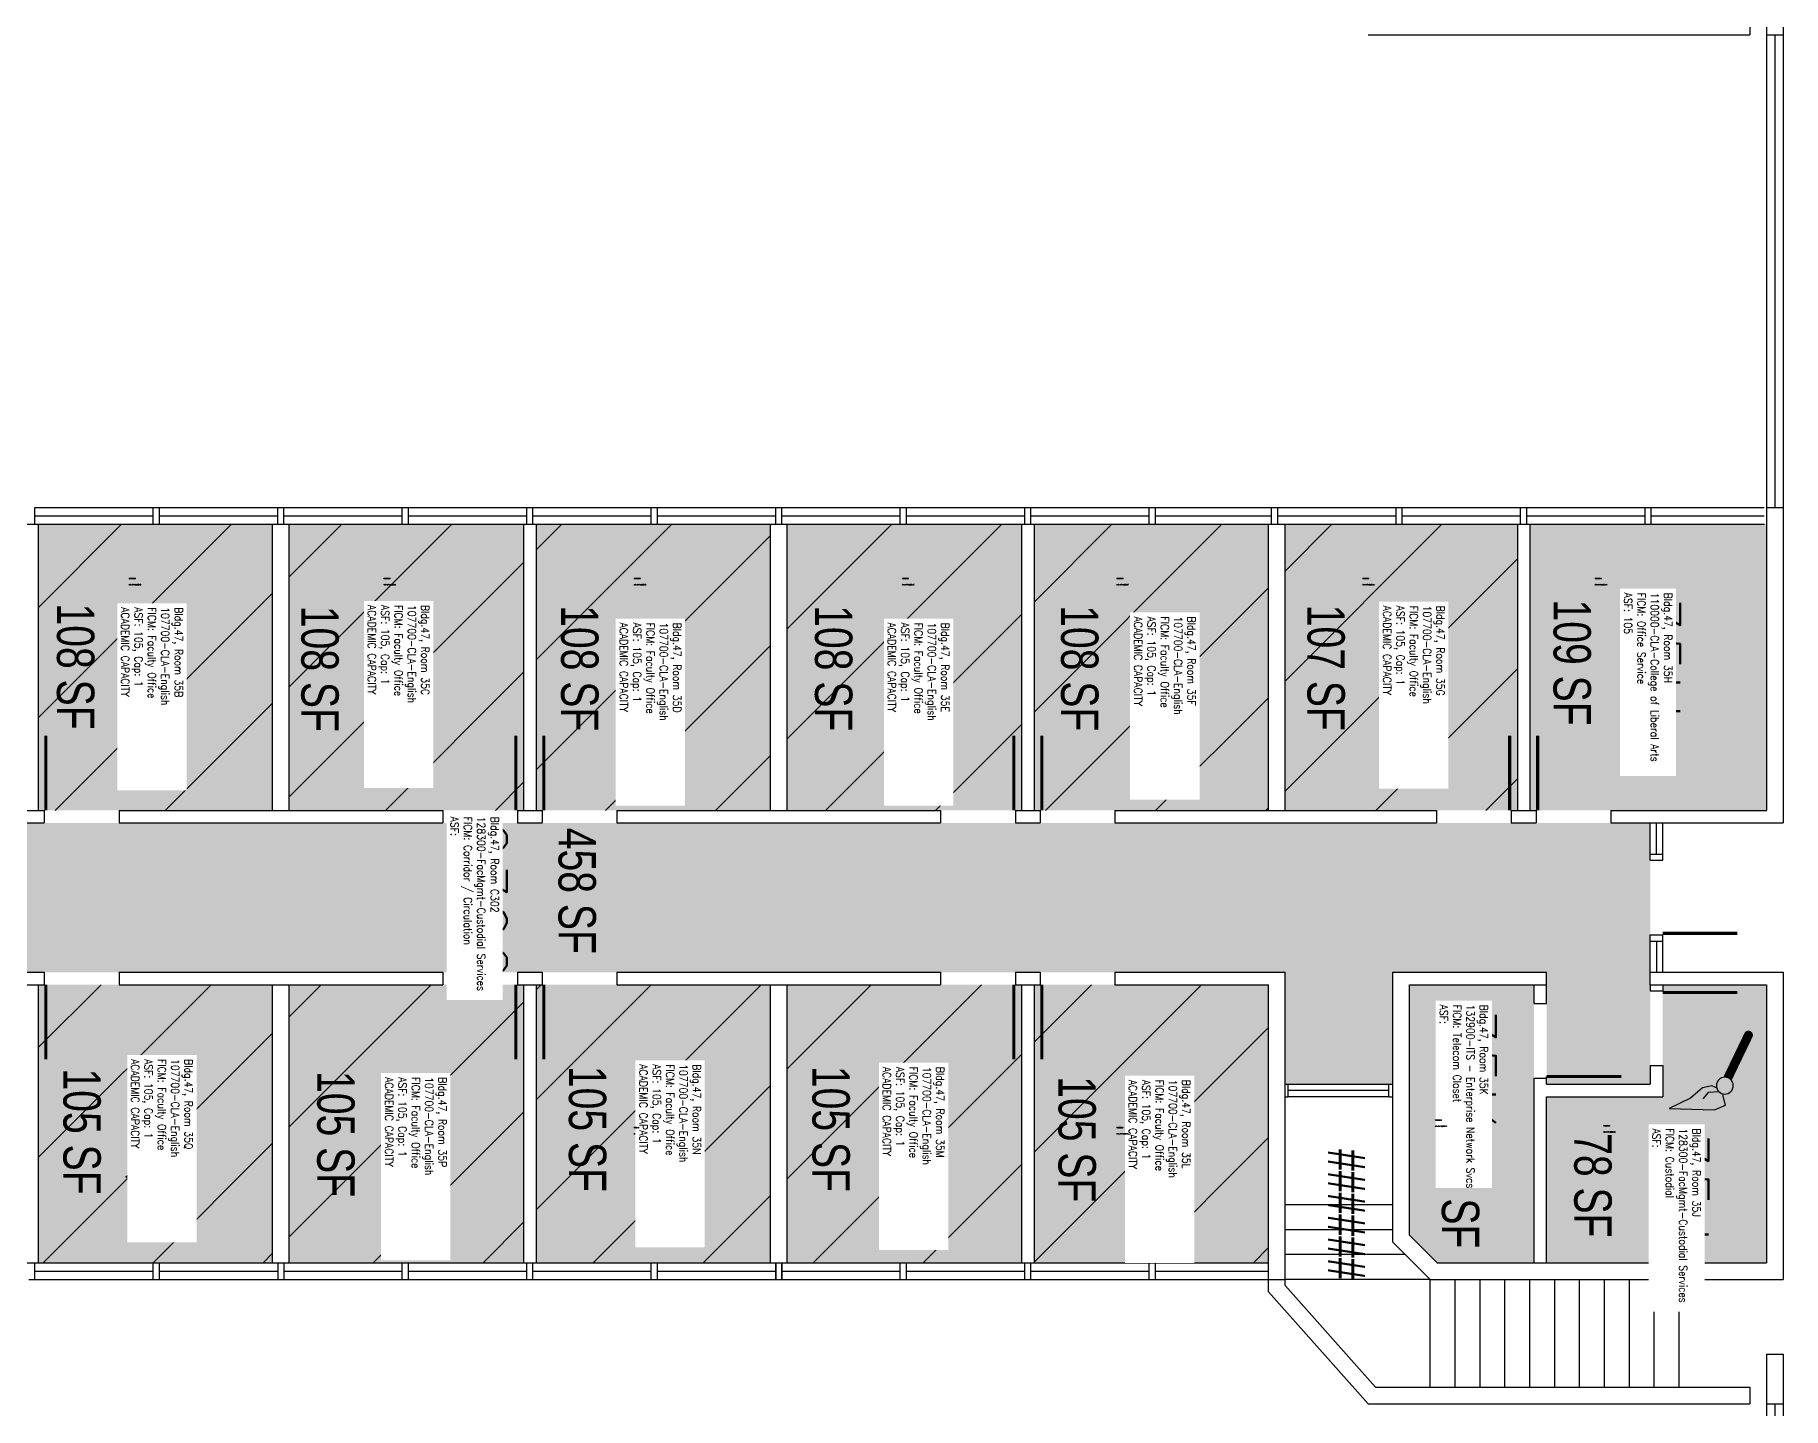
# Model space of a CAD drawing. Header units: inches. Extents: x 0 to 3310, y -908 to 1330.
# Drawn here: x 1801 to 2644, y -68 to 594 of the extents above; entities that cross this region are included whole.
import ezdxf
from ezdxf.enums import TextEntityAlignment as Align

# ---------------------------------------------------------------- set-up
doc = ezdxf.new("R2010")
doc.units = ezdxf.units.IN
doc.header["$LTSCALE"] = 0.25
doc.header["$MEASUREMENT"] = 0
doc.layers.get('0').update_dxf_attribs({"linetype": 'CONTINUOUS'})
for name, color, linetype in [('A-DOOR', 2, 'CONTINUOUS'), ('A-FLOR', 3, 'CONTINUOUS'), ('A-GLAZ', 1, 'CONTINUOUS'), ('A-GLAZ-SILL', 2, 'CONTINUOUS'), ('A-IDEN-CNUM', 7, 'CONTINUOUS'), ('A-IDEN-RNUM', 7, 'CONTINUOUS'), ('A-IDEN-SNUM', 4, 'CONTINUOUS'), ('A-IDEN-VNUM', 4, 'CONTINUOUS'), ('A-WALL', 5, 'CONTINUOUS'), ('AREA-TEXT', 3, 'CONTINUOUS'), ('Rooms-Capacity', 4, 'CONTINUOUS'), ('Rooms-Category-Color', 7, 'CONTINUOUS'), ('Rooms-College-Color', 7, 'CONTINUOUS'), ('Rooms-Department-Color', 7, 'CONTINUOUS'), ('Rooms-Division-Color', 7, 'CONTINUOUS'), ('Rooms-Information', 7, 'CONTINUOUS')]:
    doc.layers.add(name, color=color, linetype=linetype)
doc.styles.add('AREA', font='arial.ttf', dxfattribs={"width": 0.75, "height": 18})
doc.styles.add('ROOMSNUMBER', font='txt.shx', dxfattribs={"height": 0.03})
doc.styles.add('ROOMVNUMBER', font='simplex.shx', dxfattribs={"width": 0.85})

# ---------------------------------------------------------------- blocks, each defined once
blk = doc.blocks.new('Cpcust')
at = {"color": 0, "linetype": 'ByBlock'}
for p, q in [((0.0171, -0.0639), (0.02, -0.0466)), ((0.0262, -0.0408), (0.0446, -0.0406)), ((0.0297, -0.0341), (0.0376, -0.0302)), ((0.0376, -0.0302), (0.0533, -0.0324)), ((0.0446, -0.0406), (0.0543, -0.0505)), ((0.0533, -0.0324), (0.0745, -0.0479)), ((0.0745, -0.0479), (0.1117, -0.0625)), ((0.0358, -0.0705), (0.0171, -0.0639)), ((0.1117, -0.0625), (0.0358, -0.0705))]:
    blk.add_line(p, q, dxfattribs=at)
at = {"color": 0, "linetype": 'ByBlock', "const_width": 0.0075}
blk.add_lwpolyline([(-0.0332, 0.0481, 1), (-0.0268, 0.0519, 1)], format="xyb", close=True, dxfattribs=at)
at = {"color": 0, "linetype": 'ByBlock', "const_width": 0.015}
blk.add_lwpolyline([(-0.03, 0.05), (0.01, -0.0193)], dxfattribs=at)
at = {"color": 0, "linetype": 'ByBlock'}
blk.add_circle((0.0158, -0.0313), 0.0141, dxfattribs=at)

msp = doc.modelspace()

# ---------------------------------------------------------------- hatches: boundary and pattern name
at = {"layer": 'Rooms-Capacity'}
h = msp.add_hatch(dxfattribs=at)
h.set_pattern_fill('ANSI31', color=256, scale=300, style=0)
h.paths.add_polyline_path([(1915.98, 358.28), (1915.98, 358.28), (1861.44, 358.28), (1858.44, 358.28), (1802.94, 358.28), (1802.94, 220.24), (1805.94, 220.24), (1915.98, 220.24)])
h = msp.add_hatch(dxfattribs=at)
h.set_pattern_fill('ANSI31', color=256, scale=300, style=0)
h.paths.add_polyline_path([(2036.94, 358.28), (1981.44, 358.28), (1978.44, 358.28), (1923.9, 358.28), (1923.9, 220.24), (2033.94, 220.24), (2036.94, 220.24)])
h = msp.add_hatch(dxfattribs=at)
h.set_pattern_fill('ANSI31', color=256, scale=300, style=0)
h.paths.add_polyline_path([(2101.44, 358.28), (2098.44, 358.28), (2042.94, 358.28), (2042.94, 220.24), (2045.94, 220.24), (2155.98, 220.24), (2155.98, 358.28)])
h = msp.add_hatch(dxfattribs=at)
h.set_pattern_fill('ANSI31', color=256, scale=300, style=0)
h.paths.add_polyline_path([(2276.94, 358.28), (2221.44, 358.28), (2218.44, 358.28), (2163.9, 358.28), (2163.9, 220.24), (2273.94, 220.24), (2276.94, 220.24)])
h = msp.add_hatch(dxfattribs=at)
h.set_pattern_fill('ANSI31', color=256, scale=300, style=0)
h.paths.add_polyline_path([(2395.95, 358.28), (2341.44, 358.28), (2338.44, 358.28), (2282.94, 358.28), (2282.94, 220.24), (2285.94, 220.24), (2395.95, 220.24)])
h = msp.add_hatch(dxfattribs=at)
h.set_pattern_fill('ANSI31', color=256, scale=300, style=0)
h.paths.add_polyline_path([(2515.95, 358.24), (2460.45, 358.24), (2457.45, 358.24), (2403.94, 358.24), (2403.94, 220.24), (2453.94, 220.24), (2463.98, 220.24), (2515.95, 220.24)])
h = msp.add_hatch(dxfattribs=at)
h.set_pattern_fill('ANSI31', color=256, scale=300, style=0)
h.paths.add_polyline_path([(1915.98, 136.24), (1805.94, 136.24), (1802.94, 136.24), (1802.94, 2.2), (1858.44, 2.2), (1861.44, 2.2), (1915.98, 2.2)])
h = msp.add_hatch(dxfattribs=at)
h.set_pattern_fill('ANSI31', color=256, scale=300, style=0)
h.paths.add_polyline_path([(2036.94, 136.24), (2033.94, 136.24), (1923.9, 136.24), (1923.9, 2.2), (1978.44, 2.2), (1981.44, 2.2), (2036.94, 2.2)])
h = msp.add_hatch(dxfattribs=at)
h.set_pattern_fill('ANSI31', color=256, scale=300, style=0)
h.paths.add_polyline_path([(2155.98, 136.24), (2045.94, 136.24), (2042.94, 136.24), (2042.94, 2.2), (2098.44, 2.2), (2101.44, 2.2), (2155.98, 2.2)])
h = msp.add_hatch(dxfattribs=at)
h.set_pattern_fill('ANSI31', color=256, scale=300, style=0)
h.paths.add_polyline_path([(2276.94, 136.24), (2273.94, 136.24), (2163.9, 136.24), (2163.9, 2.2), (2218.44, 2.2), (2221.44, 2.2), (2276.94, 2.2)])
h = msp.add_hatch(dxfattribs=at)
h.set_pattern_fill('ANSI31', color=256, scale=300, style=0)
h.paths.add_polyline_path([(2395.95, 136.24), (2285.94, 136.24), (2282.94, 136.24), (2282.94, 2.2), (2338.44, 2.2), (2341.44, 2.2), (2395.95, 2.2)])
at = {"layer": 'Rooms-Category-Color', "true_color": 0xfa9ba3}
for points in [[(1915.98, 358.28), (1915.98, 358.28), (1861.44, 358.28), (1858.44, 358.28), (1802.94, 358.28), (1802.94, 220.24), (1805.94, 220.24), (1915.98, 220.24)], [(2036.94, 358.28), (1981.44, 358.28), (1978.44, 358.28), (1923.9, 358.28), (1923.9, 220.24), (2033.94, 220.24), (2036.94, 220.24)], [(2101.44, 358.28), (2098.44, 358.28), (2042.94, 358.28), (2042.94, 220.24), (2045.94, 220.24), (2155.98, 220.24), (2155.98, 358.28)], [(2276.94, 358.28), (2221.44, 358.28), (2218.44, 358.28), (2163.9, 358.28), (2163.9, 220.24), (2273.94, 220.24), (2276.94, 220.24)], [(2395.95, 358.28), (2341.44, 358.28), (2338.44, 358.28), (2282.94, 358.28), (2282.94, 220.24), (2285.94, 220.24), (2395.95, 220.24)], [(2515.95, 358.24), (2460.45, 358.24), (2457.45, 358.24), (2403.94, 358.24), (2403.94, 220.24), (2453.94, 220.24), (2463.98, 220.24), (2515.95, 220.24)], [(2635.9, 358.24), (2580.45, 358.24), (2577.45, 358.24), (2521.95, 358.24), (2521.95, 220.24), (2635.9, 220.24)], [(1915.98, 136.24), (1805.94, 136.24), (1802.94, 136.24), (1802.94, 2.2), (1858.44, 2.2), (1861.44, 2.2), (1915.98, 2.2)], [(2036.94, 136.24), (2033.94, 136.24), (1923.9, 136.24), (1923.9, 2.2), (1978.44, 2.2), (1981.44, 2.2), (2036.94, 2.2)], [(2155.98, 136.24), (2045.94, 136.24), (2042.94, 136.24), (2042.94, 2.2), (2098.44, 2.2), (2101.44, 2.2), (2155.98, 2.2)], [(2276.94, 136.24), (2273.94, 136.24), (2163.9, 136.24), (2163.9, 2.2), (2218.44, 2.2), (2221.44, 2.2), (2276.94, 2.2)], [(2395.95, 136.24), (2285.94, 136.24), (2282.94, 136.24), (2282.94, 2.2), (2338.44, 2.2), (2341.44, 2.2), (2395.95, 2.2)]]:
    msp.add_hatch(color=241, dxfattribs=at).paths.add_polyline_path(points)
at = {"layer": 'Rooms-Category-Color', "true_color": 0xadadad}
for points in [[(2579.93, 88.24), (2579.93, 214.24), (2499.98, 214.24), (2453.94, 214.24), (2285.94, 214.24), (2273.94, 214.24), (2045.94, 214.24), (2033.94, 214.24), (1805.94, 214.24), (1793.94, 214.24), (1740.98, 214.24), (1740.98, 212.24), (1740.98, 198.25), (1740.98, 196.24), (1740.98, 158.24), (1740.98, 144.25), (1740.98, 142.24), (1793.94, 142.24), (1805.94, 142.24), (2033.94, 142.24), (2045.94, 142.24), (2273.94, 142.24), (2285.94, 142.24), (2403.94, 142.24), (2403.94, 88.24), (2455.94, 88.24), (2455.94, 142.24), (2529.98, 142.24), (2529.98, 88.24)], [(2523.98, 136.24), (2463.98, 136.24), (2463.98, 15.49), (2477.27, 2.2), (2523.98, 2.1)], [(2635.9, 136.24), (2585.93, 136.24), (2585.93, 82.24), (2529.98, 82.24), (2529.98, 2.1), (2635.9, 2.2)]]:
    msp.add_hatch(color=253, dxfattribs=at).paths.add_polyline_path(points)
at = {"layer": 'Rooms-College-Color', "true_color": 0xb2d6e9}
for points in [[(1915.98, 358.28), (1915.98, 358.28), (1861.44, 358.28), (1858.44, 358.28), (1802.94, 358.28), (1802.94, 220.24), (1805.94, 220.24), (1915.98, 220.24)], [(2036.94, 358.28), (1981.44, 358.28), (1978.44, 358.28), (1923.9, 358.28), (1923.9, 220.24), (2033.94, 220.24), (2036.94, 220.24)], [(2101.44, 358.28), (2098.44, 358.28), (2042.94, 358.28), (2042.94, 220.24), (2045.94, 220.24), (2155.98, 220.24), (2155.98, 358.28)], [(2276.94, 358.28), (2221.44, 358.28), (2218.44, 358.28), (2163.9, 358.28), (2163.9, 220.24), (2273.94, 220.24), (2276.94, 220.24)], [(2395.95, 358.28), (2341.44, 358.28), (2338.44, 358.28), (2282.94, 358.28), (2282.94, 220.24), (2285.94, 220.24), (2395.95, 220.24)], [(2515.95, 358.24), (2460.45, 358.24), (2457.45, 358.24), (2403.94, 358.24), (2403.94, 220.24), (2453.94, 220.24), (2463.98, 220.24), (2515.95, 220.24)], [(2635.9, 358.24), (2580.45, 358.24), (2577.45, 358.24), (2521.95, 358.24), (2521.95, 220.24), (2635.9, 220.24)], [(1915.98, 136.24), (1805.94, 136.24), (1802.94, 136.24), (1802.94, 2.2), (1858.44, 2.2), (1861.44, 2.2), (1915.98, 2.2)], [(2036.94, 136.24), (2033.94, 136.24), (1923.9, 136.24), (1923.9, 2.2), (1978.44, 2.2), (1981.44, 2.2), (2036.94, 2.2)], [(2155.98, 136.24), (2045.94, 136.24), (2042.94, 136.24), (2042.94, 2.2), (2098.44, 2.2), (2101.44, 2.2), (2155.98, 2.2)], [(2276.94, 136.24), (2273.94, 136.24), (2163.9, 136.24), (2163.9, 2.2), (2218.44, 2.2), (2221.44, 2.2), (2276.94, 2.2)], [(2395.95, 136.24), (2285.94, 136.24), (2282.94, 136.24), (2282.94, 2.2), (2338.44, 2.2), (2341.44, 2.2), (2395.95, 2.2)]]:
    msp.add_hatch(color=254, dxfattribs=at).paths.add_polyline_path(points)
at = {"layer": 'Rooms-College-Color', "true_color": 0xadadad}
for points in [[(2579.93, 88.24), (2579.93, 214.24), (2499.98, 214.24), (2453.94, 214.24), (2285.94, 214.24), (2273.94, 214.24), (2045.94, 214.24), (2033.94, 214.24), (1805.94, 214.24), (1793.94, 214.24), (1740.98, 214.24), (1740.98, 212.24), (1740.98, 198.25), (1740.98, 196.24), (1740.98, 158.24), (1740.98, 144.25), (1740.98, 142.24), (1793.94, 142.24), (1805.94, 142.24), (2033.94, 142.24), (2045.94, 142.24), (2273.94, 142.24), (2285.94, 142.24), (2403.94, 142.24), (2403.94, 88.24), (2455.94, 88.24), (2455.94, 142.24), (2529.98, 142.24), (2529.98, 88.24)], [(2523.98, 136.24), (2463.98, 136.24), (2463.98, 15.49), (2477.27, 2.2), (2523.98, 2.1)], [(2635.9, 136.24), (2585.93, 136.24), (2585.93, 82.24), (2529.98, 82.24), (2529.98, 2.1), (2635.9, 2.2)]]:
    msp.add_hatch(color=253, dxfattribs=at).paths.add_polyline_path(points)
at = {"layer": 'Rooms-Department-Color', "true_color": 0xb2d6e9}
for points in [[(1915.98, 358.28), (1915.98, 358.28), (1861.44, 358.28), (1858.44, 358.28), (1802.94, 358.28), (1802.94, 220.24), (1805.94, 220.24), (1915.98, 220.24)], [(2036.94, 358.28), (1981.44, 358.28), (1978.44, 358.28), (1923.9, 358.28), (1923.9, 220.24), (2033.94, 220.24), (2036.94, 220.24)], [(2101.44, 358.28), (2098.44, 358.28), (2042.94, 358.28), (2042.94, 220.24), (2045.94, 220.24), (2155.98, 220.24), (2155.98, 358.28)], [(2276.94, 358.28), (2221.44, 358.28), (2218.44, 358.28), (2163.9, 358.28), (2163.9, 220.24), (2273.94, 220.24), (2276.94, 220.24)], [(2395.95, 358.28), (2341.44, 358.28), (2338.44, 358.28), (2282.94, 358.28), (2282.94, 220.24), (2285.94, 220.24), (2395.95, 220.24)], [(2515.95, 358.24), (2460.45, 358.24), (2457.45, 358.24), (2403.94, 358.24), (2403.94, 220.24), (2453.94, 220.24), (2463.98, 220.24), (2515.95, 220.24)], [(2635.9, 358.24), (2580.45, 358.24), (2577.45, 358.24), (2521.95, 358.24), (2521.95, 220.24), (2635.9, 220.24)], [(1915.98, 136.24), (1805.94, 136.24), (1802.94, 136.24), (1802.94, 2.2), (1858.44, 2.2), (1861.44, 2.2), (1915.98, 2.2)], [(2036.94, 136.24), (2033.94, 136.24), (1923.9, 136.24), (1923.9, 2.2), (1978.44, 2.2), (1981.44, 2.2), (2036.94, 2.2)], [(2155.98, 136.24), (2045.94, 136.24), (2042.94, 136.24), (2042.94, 2.2), (2098.44, 2.2), (2101.44, 2.2), (2155.98, 2.2)], [(2276.94, 136.24), (2273.94, 136.24), (2163.9, 136.24), (2163.9, 2.2), (2218.44, 2.2), (2221.44, 2.2), (2276.94, 2.2)], [(2395.95, 136.24), (2285.94, 136.24), (2282.94, 136.24), (2282.94, 2.2), (2338.44, 2.2), (2341.44, 2.2), (2395.95, 2.2)]]:
    msp.add_hatch(color=254, dxfattribs=at).paths.add_polyline_path(points)
at = {"layer": 'Rooms-Department-Color', "true_color": 0xacacac}
for points in [[(2579.93, 88.24), (2579.93, 214.24), (2499.98, 214.24), (2453.94, 214.24), (2285.94, 214.24), (2273.94, 214.24), (2045.94, 214.24), (2033.94, 214.24), (1805.94, 214.24), (1793.94, 214.24), (1740.98, 214.24), (1740.98, 212.24), (1740.98, 198.25), (1740.98, 196.24), (1740.98, 158.24), (1740.98, 144.25), (1740.98, 142.24), (1793.94, 142.24), (1805.94, 142.24), (2033.94, 142.24), (2045.94, 142.24), (2273.94, 142.24), (2285.94, 142.24), (2403.94, 142.24), (2403.94, 88.24), (2455.94, 88.24), (2455.94, 142.24), (2529.98, 142.24), (2529.98, 88.24)], [(2523.98, 136.24), (2463.98, 136.24), (2463.98, 15.49), (2477.27, 2.2), (2523.98, 2.1)], [(2635.9, 136.24), (2585.93, 136.24), (2585.93, 82.24), (2529.98, 82.24), (2529.98, 2.1), (2635.9, 2.2)]]:
    msp.add_hatch(color=253, dxfattribs=at).paths.add_polyline_path(points)
at = {"layer": 'Rooms-Division-Color', "true_color": 0xb2d6e9}
for points in [[(1915.98, 358.28), (1915.98, 358.28), (1861.44, 358.28), (1858.44, 358.28), (1802.94, 358.28), (1802.94, 220.24), (1805.94, 220.24), (1915.98, 220.24)], [(2036.94, 358.28), (1981.44, 358.28), (1978.44, 358.28), (1923.9, 358.28), (1923.9, 220.24), (2033.94, 220.24), (2036.94, 220.24)], [(2101.44, 358.28), (2098.44, 358.28), (2042.94, 358.28), (2042.94, 220.24), (2045.94, 220.24), (2155.98, 220.24), (2155.98, 358.28)], [(2276.94, 358.28), (2221.44, 358.28), (2218.44, 358.28), (2163.9, 358.28), (2163.9, 220.24), (2273.94, 220.24), (2276.94, 220.24)], [(2395.95, 358.28), (2341.44, 358.28), (2338.44, 358.28), (2282.94, 358.28), (2282.94, 220.24), (2285.94, 220.24), (2395.95, 220.24)], [(2515.95, 358.24), (2460.45, 358.24), (2457.45, 358.24), (2403.94, 358.24), (2403.94, 220.24), (2453.94, 220.24), (2463.98, 220.24), (2515.95, 220.24)], [(2635.9, 358.24), (2580.45, 358.24), (2577.45, 358.24), (2521.95, 358.24), (2521.95, 220.24), (2635.9, 220.24)], [(1915.98, 136.24), (1805.94, 136.24), (1802.94, 136.24), (1802.94, 2.2), (1858.44, 2.2), (1861.44, 2.2), (1915.98, 2.2)], [(2036.94, 136.24), (2033.94, 136.24), (1923.9, 136.24), (1923.9, 2.2), (1978.44, 2.2), (1981.44, 2.2), (2036.94, 2.2)], [(2155.98, 136.24), (2045.94, 136.24), (2042.94, 136.24), (2042.94, 2.2), (2098.44, 2.2), (2101.44, 2.2), (2155.98, 2.2)], [(2276.94, 136.24), (2273.94, 136.24), (2163.9, 136.24), (2163.9, 2.2), (2218.44, 2.2), (2221.44, 2.2), (2276.94, 2.2)], [(2395.95, 136.24), (2285.94, 136.24), (2282.94, 136.24), (2282.94, 2.2), (2338.44, 2.2), (2341.44, 2.2), (2395.95, 2.2)]]:
    msp.add_hatch(color=254, dxfattribs=at).paths.add_polyline_path(points)
at = {"layer": 'Rooms-Division-Color', "true_color": 0xadadad}
for points in [[(2579.93, 88.24), (2579.93, 214.24), (2499.98, 214.24), (2453.94, 214.24), (2285.94, 214.24), (2273.94, 214.24), (2045.94, 214.24), (2033.94, 214.24), (1805.94, 214.24), (1793.94, 214.24), (1740.98, 214.24), (1740.98, 212.24), (1740.98, 198.25), (1740.98, 196.24), (1740.98, 158.24), (1740.98, 144.25), (1740.98, 142.24), (1793.94, 142.24), (1805.94, 142.24), (2033.94, 142.24), (2045.94, 142.24), (2273.94, 142.24), (2285.94, 142.24), (2403.94, 142.24), (2403.94, 88.24), (2455.94, 88.24), (2455.94, 142.24), (2529.98, 142.24), (2529.98, 88.24)], [(2523.98, 136.24), (2463.98, 136.24), (2463.98, 15.49), (2477.27, 2.2), (2523.98, 2.1)], [(2635.9, 136.24), (2585.93, 136.24), (2585.93, 82.24), (2529.98, 82.24), (2529.98, 2.1), (2635.9, 2.2)]]:
    msp.add_hatch(color=253, dxfattribs=at).paths.add_polyline_path(points)

# ---------------------------------------------------------------- linework, layer by layer
at = {"layer": 'A-DOOR'}
for points in [[(1806.69, 220.24, 1.5, 1.5, 0), (1806.69, 256.24, 0, 0, 0), (1805.94, 256.24, 0, 0, -0.414214), (1841.94, 220.24, 0, 0, -0.414214)], [(2033.19, 220.33, 1.5, 1.5, 0), (2033.19, 256.33, 0, 0, 0), (2033.94, 256.33, 0, 0, 0.414214), (1997.94, 220.33, 0, 0, 0.414214)], [(2046.69, 220.33, 1.5, 1.5, 0), (2046.69, 256.33, 0, 0, 0), (2045.94, 256.33, 0, 0, -0.414214), (2081.94, 220.33, 0, 0, -0.414214)], [(2273.19, 220.33, 1.5, 1.5, 0), (2273.19, 256.33, 0, 0, 0), (2273.94, 256.33, 0, 0, 0.414214), (2237.94, 220.33, 0, 0, 0.414214)], [(2286.69, 220.33, 1.5, 1.5, 0), (2286.69, 256.33, 0, 0, 0), (2285.94, 256.33, 0, 0, -0.414214), (2321.94, 220.33, 0, 0, -0.414214)], [(2512.2, 220.33, 1.5, 1.5, 0), (2512.2, 256.33, 0, 0, 0), (2512.95, 256.33, 0, 0, 0.414214), (2476.95, 220.33, 0, 0, 0.414214)], [(2525.7, 220.33, 1.5, 1.5, 0), (2525.7, 256.33, 0, 0, 0), (2524.95, 256.33, 0, 0, -0.414214), (2560.95, 220.33, 0, 0, -0.414214)], [(2585.93, 160.99, 1.5, 1.5, 0), (2621.93, 160.99, 0, 0, 0), (2621.93, 160.24, 0, 0, 0.414214), (2585.93, 196.24, 0, 0, 0.414214)], [(1806.69, 136.24, 1.5, 1.5, 0), (1806.69, 100.24, 0, 0, 0), (1805.94, 100.24, 0, 0, 0.414214), (1841.94, 136.24, 0, 0, 0.414214)], [(2033.19, 136.24, 1.5, 1.5, 0), (2033.19, 100.24, 0, 0, 0), (2033.94, 100.24, 0, 0, -0.414214), (1997.94, 136.24, 0, 0, -0.414214)], [(2046.69, 136.24, 1.5, 1.5, 0), (2046.69, 100.24, 0, 0, 0), (2045.94, 100.24, 0, 0, 0.414214), (2081.94, 136.24, 0, 0, 0.414214)], [(2273.19, 136.24, 1.5, 1.5, 0), (2273.19, 100.24, 0, 0, 0), (2273.94, 100.24, 0, 0, -0.414214), (2237.94, 136.24, 0, 0, -0.414214)], [(2286.69, 136.24, 1.5, 1.5, 0), (2286.69, 100.24, 0, 0, 0), (2285.94, 100.24, 0, 0, 0.414214), (2321.94, 136.24, 0, 0, 0.414214)]]:
    msp.add_lwpolyline(points, format="xyseb", dxfattribs=at)
at = {"layer": 'A-DOOR', "elevation": 0}
for points in [[(2529.98, 91.99, 1.5, 1.5, 0), (2565.98, 91.99, 0, 0, 0), (2565.98, 91.24, 0, 0, 0.414214), (2529.98, 127.24, 0, 0, 0.414214)], [(2585.93, 132.49, 1.5, 1.5, 0), (2621.93, 132.49, 0, 0, 0), (2621.93, 133.24, 0, 0, -0.414214), (2585.93, 97.24, 0, 0, -0.414214)]]:
    msp.add_lwpolyline(points, format="xyseb", dxfattribs=at)
at = {"layer": 'A-FLOR'}
for p, q in [((2403.94, 30.25, 0), (2455.94, 30.25, 0)), ((2403.94, 18.25, 0), (2455.94, 18.25, 0)), ((2403.94, 6.25, 0), (2461.85, 6.25, 0)), ((2403.94, -5.75, 0), (2473.85, -5.75, 0)), ((2473.74, -5.72), (2473.74, -57.87, 0)), ((2485.74, -5.72), (2485.74, -57.87, 0)), ((2497.74, -5.72), (2497.74, -57.87, 0)), ((2509.74, -5.72), (2509.74, -57.87, 0)), ((2521.74, -5.72), (2521.74, -57.87, 0)), ((2533.74, -5.72), (2533.74, -57.87, 0)), ((2545.74, -5.72), (2545.74, -57.87, 0)), ((2557.74, -5.72), (2557.74, -57.87, 0)), ((2569.74, -5.72), (2569.74, -57.87, 0)), ((2581.74, -5.72), (2581.74, -57.87, 0)), ((2593.74, -5.72), (2593.74, -57.87, 0))]:
    msp.add_line(p, q, dxfattribs=at)
at = {"layer": 'A-GLAZ'}
for p, q in [((2639.92, 594.16, 0), (2639.92, 366.32)), ((1801.44, 362.3, 0), (1858.44, 362.3, 0)), ((1861.44, 362.3, 0), (1918.44, 362.3, 0)), ((1921.44, 362.3, 0), (1978.44, 362.3, 0)), ((1981.44, 362.3, 0), (2038.44, 362.3, 0)), ((2041.44, 362.3, 0), (2098.44, 362.3, 0)), ((2101.44, 362.3, 0), (2158.44, 362.3, 0)), ((2161.44, 362.3, 0), (2218.44, 362.3, 0)), ((2221.44, 362.3, 0), (2278.44, 362.3, 0)), ((2281.44, 362.3, 0), (2338.44, 362.3, 0)), ((2341.44, 362.3, 0), (2397.45, 362.3, 0)), ((2400.45, 362.26, 0), (2457.45, 362.26, 0)), ((2460.45, 362.26, 0), (2517.45, 362.26, 0)), ((2520.45, 362.26, 0), (2577.45, 362.26, 0)), ((2580.45, 362.26, 0), (2634.91, 362.26, 0)), ((2582.93, 199.24, 0), (2582.93, 214.24)), ((2582.93, 157.24, 0), (2582.93, 142.24, 0)), ((2453.94, 85.24), (2405.44, 85.24, 0)), ((1801.44, -1.85, 0), (1858.44, -1.85, 0)), ((1861.44, -1.85, 0), (1918.44, -1.85, 0)), ((1921.44, -1.85, 0), (1978.44, -1.85, 0)), ((1981.44, -1.85, 0), (2038.44, -1.85, 0)), ((2041.44, -1.85, 0), (2098.44, -1.85, 0)), ((2101.44, -1.85, 0), (2158.44, -1.85, 0)), ((2161.44, -1.85, 0), (2218.44, -1.85, 0)), ((2221.44, -1.85, 0), (2278.44, -1.85, 0)), ((2281.44, -1.85, 0), (2338.44, -1.85, 0)), ((2341.44, -1.85, 0), (2395.95, -1.85, 0)), ((2639.92, -65.84), (2639.92, -293.68, 0))]:
    msp.add_line(p, q, dxfattribs=at)
at = {"layer": 'A-GLAZ-SILL'}
for p, q in [((2635.9, 594.16, 0), (2635.9, 366.32)), ((2643.94, 594.16, 0), (2643.94, 366.32)), ((1801.44, 366.32), (1858.44, 366.32)), ((1861.44, 366.32), (1918.44, 366.32)), ((1921.44, 366.32), (1978.44, 366.32)), ((1981.44, 366.32), (2038.44, 366.32)), ((2041.44, 366.32), (2098.44, 366.32)), ((2101.44, 366.32), (2158.44, 366.32)), ((2161.44, 366.32), (2218.44, 366.32)), ((2221.44, 366.32), (2278.44, 366.32)), ((2281.44, 366.32), (2338.44, 366.32)), ((2341.44, 366.32), (2397.45, 366.32)), ((2400.45, 366.28), (2457.45, 366.28)), ((2460.45, 366.28), (2517.45, 366.28)), ((2520.45, 366.28), (2577.45, 366.28)), ((2580.45, 366.28), (2634.91, 366.28)), ((1802.94, 358.28), (1858.44, 358.28)), ((1861.44, 358.28), (1915.98, 358.28)), ((1923.9, 358.28), (1978.44, 358.28)), ((1981.44, 358.28), (2036.94, 358.28)), ((2042.94, 358.28), (2098.44, 358.28)), ((2101.44, 358.28), (2155.98, 358.28)), ((2163.9, 358.28), (2218.44, 358.28)), ((2221.44, 358.28), (2276.94, 358.28)), ((2282.94, 358.28), (2338.44, 358.28)), ((2341.44, 358.28), (2395.95, 358.28)), ((2403.94, 358.24), (2457.45, 358.24)), ((2460.45, 358.24), (2515.95, 358.24)), ((2521.95, 358.24), (2577.45, 358.24)), ((2580.45, 358.24), (2634.99, 358.24)), ((2579.93, 199.24, 0), (2579.93, 214.24, 0)), ((2585.93, 199.24, 0), (2585.93, 214.24, 0)), ((2579.93, 142.24, 0), (2579.93, 157.24, 0)), ((2585.93, 142.24, 0), (2585.93, 157.24, 0)), ((2405.44, 88.24, 0), (2453.94, 88.24)), ((2453.94, 82.24), (2405.44, 82.24, 0)), ((1802.94, 2.2), (1858.44, 2.2)), ((1861.44, 2.2), (1915.98, 2.2)), ((1923.9, 2.2), (1978.44, 2.2)), ((1981.44, 2.2), (2036.94, 2.2)), ((2042.94, 2.2), (2098.44, 2.2)), ((2101.44, 2.2), (2155.98, 2.2)), ((2163.9, 2.2), (2218.44, 2.2)), ((2221.44, 2.2), (2276.94, 2.2)), ((2282.94, 2.2), (2338.44, 2.2)), ((2341.44, 2.2), (2395.95, 2.2)), ((1801.44, -5.87), (1858.44, -5.87)), ((1861.44, -5.87), (1918.44, -5.87)), ((1921.44, -5.87), (1978.44, -5.87)), ((1981.44, -5.87), (2038.44, -5.87)), ((2041.44, -5.87), (2098.44, -5.87)), ((2101.44, -5.87), (2158.44, -5.87)), ((2161.44, -5.87), (2218.44, -5.87)), ((2221.44, -5.87), (2278.44, -5.87)), ((2281.44, -5.87), (2338.44, -5.87)), ((2341.44, -5.87), (2395.95, -5.87)), ((2635.9, -65.84), (2635.9, -293.68, 0)), ((2643.94, -65.84), (2643.94, -293.68, 0))]:
    msp.add_line(p, q, dxfattribs=at)
at = {"layer": 'A-WALL'}
for p, q in [((2635.9, 618.16, 0), (2635.9, 594.16, 0)), ((2643.94, 618.16, 0), (2643.94, 594.16, 0)), ((2627.86, 602.2, 0), (2627.86, 594.16, 0)), ((2443.94, 594.16, 0), (2627.86, 594.16, 0)), ((2635.9, 594.16, 0), (2643.94, 594.16, 0)), ((1801.44, 358.28), (1801.44, 366.36)), ((1858.44, 358.28), (1858.44, 366.36)), ((1858.44, 366.32), (1861.44, 366.32)), ((1861.44, 358.28), (1861.44, 366.36)), ((1918.44, 358.28), (1918.44, 366.36)), ((1918.44, 366.32), (1921.44, 366.32)), ((1921.44, 358.28), (1921.44, 366.36)), ((1978.44, 358.28), (1978.44, 366.36)), ((1978.44, 366.32), (1981.44, 366.32)), ((1981.44, 358.28), (1981.44, 366.36)), ((2038.44, 358.28), (2038.44, 366.36)), ((2038.44, 366.32), (2041.44, 366.32)), ((2041.44, 358.28), (2041.44, 366.36)), ((2098.44, 358.28), (2098.44, 366.36)), ((2098.44, 366.32), (2101.44, 366.32)), ((2101.44, 358.28), (2101.44, 366.36)), ((2158.44, 358.28), (2158.44, 366.36)), ((2158.44, 366.32), (2161.44, 366.32)), ((2161.44, 358.28), (2161.44, 366.36)), ((2218.44, 358.28), (2218.44, 366.36)), ((2218.44, 366.32), (2221.44, 366.32)), ((2221.44, 358.28), (2221.44, 366.36)), ((2278.44, 366.36), (2281.44, 366.36)), ((2278.44, 358.28), (2278.44, 366.36)), ((2281.44, 358.28), (2281.44, 366.36)), ((2338.44, 366.36), (2341.44, 366.36)), ((2338.44, 358.28), (2338.44, 366.36)), ((2341.44, 358.28), (2341.44, 366.36)), ((2397.45, 366.36), (2400.45, 366.36)), ((2397.45, 358.28), (2397.45, 366.32)), ((2397.45, 358.24), (2397.45, 366.32)), ((2400.45, 358.28), (2400.45, 366.36)), ((2457.45, 366.32), (2460.45, 366.32)), ((2457.45, 358.24), (2457.45, 366.32)), ((2460.45, 358.24), (2460.45, 366.32)), ((2517.45, 366.32), (2520.45, 366.32)), ((2517.45, 358.24), (2517.45, 366.32)), ((2520.45, 358.24), (2520.45, 366.32)), ((2577.45, 366.32), (2580.45, 366.32)), ((2577.45, 358.24), (2577.45, 366.32)), ((2580.45, 358.24), (2580.45, 366.32)), ((2635.9, 366.32, 0), (2635.9, 220.24, 0)), ((2635.9, 366.32, 0), (2643.94, 366.32)), ((2643.94, 366.32, 0), (2643.94, 214.24, 0)), ((1796.94, 358.28), (1802.94, 358.28)), ((1802.94, 358.28, 0), (1802.94, 220.24, 0)), ((1858.44, 358.28), (1861.44, 358.28)), ((1915.98, 358.28), (1923.9, 358.28)), ((1915.98, 220.24), (1915.98, 358.28)), ((1918.44, 358.28), (1921.44, 358.28)), ((1923.9, 220.24), (1923.9, 358.28)), ((1978.44, 358.28), (1981.44, 358.28)), ((2036.94, 358.28), (2042.94, 358.28)), ((2036.94, 358.28, 0), (2036.94, 220.24, 0)), ((2042.94, 358.28, 0), (2042.94, 220.24, 0)), ((2098.44, 358.28), (2101.44, 358.28)), ((2155.98, 358.28), (2163.9, 358.28)), ((2155.98, 220.24), (2155.98, 358.28)), ((2163.9, 220.24), (2163.9, 358.28)), ((2218.44, 358.28), (2221.44, 358.28)), ((2276.94, 358.28), (2282.94, 358.28)), ((2276.94, 358.28, 0), (2276.94, 220.24, 0)), ((2282.94, 358.28, 0), (2282.94, 220.24, 0)), ((2338.44, 358.28), (2341.44, 358.28)), ((2395.95, 220.24), (2395.95, 358.28)), ((2395.95, 358.28), (2403.94, 358.28)), ((2403.94, 220.24), (2403.94, 358.24)), ((2457.45, 358.24), (2460.45, 358.24)), ((2515.95, 358.24), (2521.95, 358.24)), ((2515.95, 358.24), (2515.95, 220.21)), ((2521.95, 358.24), (2521.95, 220.21)), ((2577.45, 358.24), (2580.45, 358.24)), ((1793.94, 220.24), (1805.94, 220.24)), ((1805.94, 220.24, 0), (1805.94, 214.24, 0)), ((1841.94, 220.24), (1997.94, 220.24)), ((1841.94, 220.24, 0), (1841.94, 214.24, 0)), ((1997.94, 220.24, 0), (1997.94, 214.24, 0)), ((2033.94, 220.24), (2045.94, 220.24)), ((2033.94, 220.24, 0), (2033.94, 214.24, 0)), ((2045.94, 220.24, 0), (2045.94, 214.24, 0)), ((2081.94, 220.24), (2237.94, 220.24)), ((2081.94, 220.24, 0), (2081.94, 214.24, 0)), ((2237.94, 220.24, 0), (2237.94, 214.24, 0)), ((2273.94, 220.24), (2285.94, 220.24)), ((2273.94, 220.24, 0), (2273.94, 214.24, 0)), ((2285.94, 220.24, 0), (2285.94, 214.24, 0)), ((2321.94, 220.24), (2476.95, 220.24)), ((2321.94, 220.24, 0), (2321.94, 214.24, 0)), ((2476.95, 220.24), (2476.95, 214.24)), ((2512.95, 220.24), (2524.95, 220.24)), ((2512.95, 220.24), (2512.95, 214.24)), ((2524.95, 220.24), (2524.95, 214.24)), ((2560.95, 220.24), (2560.95, 214.24)), ((2560.95, 220.24), (2635.9, 220.24)), ((1793.94, 214.24), (1805.94, 214.24)), ((1841.94, 214.24), (1997.94, 214.24)), ((2033.94, 214.24), (2045.94, 214.24)), ((2081.94, 214.24), (2237.94, 214.24)), ((2273.94, 214.24), (2285.94, 214.24)), ((2321.94, 214.24), (2476.95, 214.24)), ((2512.95, 214.24), (2524.95, 214.24)), ((2560.95, 214.24), (2643.94, 214.24)), ((2579.93, 199.24, 0), (2585.93, 199.24, 0)), ((2579.93, 196.24, 0), (2579.93, 199.24, 0)), ((2579.93, 196.24, 0), (2585.93, 196.24, 0)), ((2585.93, 196.24, 0), (2585.93, 199.24, 0)), ((2579.93, 157.24, 0), (2579.93, 160.24, 0)), ((2579.93, 160.24, 0), (2585.93, 160.24, 0)), ((2585.93, 157.24, 0), (2585.93, 160.24, 0)), ((2579.93, 157.24, 0), (2585.93, 157.24, 0)), ((1793.94, 142.24), (1805.94, 142.24)), ((1793.94, 136.24), (1805.94, 136.24)), ((1802.94, 136.24), (1802.94, 2.2)), ((1805.94, 142.24), (1805.94, 136.24)), ((1841.94, 142.24), (1997.94, 142.24)), ((1841.94, 142.24), (1841.94, 136.24)), ((1841.94, 136.24), (1997.94, 136.24)), ((1915.98, 2.2), (1915.98, 136.24)), ((1923.9, 2.2), (1923.9, 136.24)), ((1997.94, 142.24), (1997.94, 136.24)), ((2033.94, 142.24), (2045.94, 142.24)), ((2033.94, 142.24), (2033.94, 136.24)), ((2033.94, 136.24), (2045.94, 136.24)), ((2036.94, 136.24), (2036.94, 2.2)), ((2042.94, 136.24), (2042.94, 2.2)), ((2045.94, 142.24), (2045.94, 136.24)), ((2081.94, 142.24), (2237.94, 142.24)), ((2081.94, 142.24), (2081.94, 136.24)), ((2081.94, 136.24), (2237.94, 136.24)), ((2155.98, 2.2), (2155.98, 136.24)), ((2163.9, 2.2), (2163.9, 136.24)), ((2237.94, 142.24), (2237.94, 136.24)), ((2273.94, 142.24), (2285.94, 142.24)), ((2273.94, 142.24), (2273.94, 136.24)), ((2273.94, 136.24), (2285.94, 136.24)), ((2276.94, 136.24), (2276.94, 2.2)), ((2282.94, 136.24), (2282.94, 2.2)), ((2285.94, 142.24), (2285.94, 136.24)), ((2321.94, 142.24), (2403.94, 142.24)), ((2321.94, 142.24), (2321.94, 136.24)), ((2321.94, 136.24), (2395.95, 136.24)), ((2395.95, -11.91), (2395.95, 136.24)), ((2403.94, -8.8), (2403.94, 142.24)), ((2455.94, 12.16), (2455.94, 142.24)), ((2455.94, 142.24, 0), (2529.98, 142.24, 0)), ((2463.98, 15.49, 0), (2463.98, 136.24)), ((2463.98, 136.24, 0), (2529.98, 136.24, 0)), ((2523.98, 127.24), (2523.98, 136.24)), ((2529.98, 127.24), (2529.98, 142.24)), ((2579.93, 136.24, 0), (2579.93, 142.24, 0)), ((2579.93, 142.24, 0), (2643.94, 142.24, 0)), ((2579.93, 136.24, 0), (2579.93, 133.24, 0)), ((2579.93, 136.24, 0), (2635.9, 136.24, 0)), ((2585.93, 136.24, 0), (2585.93, 133.24, 0)), ((2635.9, 136.24, 0), (2635.9, 2.2, 0)), ((2643.94, 142.24, 0), (2643.94, -5.84, 0)), ((2523.98, 127.24), (2529.98, 127.24)), ((2579.93, 133.24, 0), (2585.93, 133.24, 0)), ((2579.93, 97.24, 0), (2585.93, 97.24, 0)), ((2579.93, 97.24, 0), (2579.93, 88.24, 0)), ((2585.93, 97.24, 0), (2585.93, 82.24, 0)), ((2403.94, 88.24, 0), (2405.44, 88.24, 0)), ((2405.44, 82.24, 0), (2405.44, 88.24, 0)), ((2453.94, 82.24), (2453.94, 88.24)), ((2453.94, 88.24, 0), (2455.94, 88.24, 0)), ((2523.98, 82.24), (2523.98, 91.24)), ((2523.98, 91.24), (2529.98, 91.24)), ((2529.98, 88.24), (2529.98, 91.99)), ((2529.98, 88.24, 0), (2579.93, 88.24, 0)), ((2403.94, 82.24, 0), (2405.44, 82.24, 0)), ((2453.94, 82.24, 0), (2455.94, 82.24, 0)), ((2523.98, 2.1, 0), (2523.98, 82.24)), ((2529.98, 82.24), (2585.93, 82.24, 0)), ((2529.98, 2.1, 0), (2529.98, 82.24)), ((2473.94, -5.84), (2455.94, 12.16, 0)), ((2477.27, 2.2, 0), (2463.98, 15.49, 0)), ((1796.94, 2.2), (1802.94, 2.2)), ((1801.44, -5.87), (1801.44, 2.2)), ((1858.44, -5.87), (1858.44, 2.2)), ((1858.44, 2.2), (1861.44, 2.2)), ((1861.44, -5.87), (1861.44, 2.2)), ((1915.98, 2.2), (1923.9, 2.2)), ((1918.44, 2.2), (1918.44, -5.87)), ((1918.44, 2.2), (1921.44, 2.2)), ((1921.44, 2.2), (1921.44, -5.87)), ((1978.44, -5.87), (1978.44, 2.2)), ((1978.44, 2.2), (1981.44, 2.2)), ((1981.44, -5.87), (1981.44, 2.2)), ((2036.94, 2.2), (2042.94, 2.2)), ((2038.44, -5.87), (2038.44, 2.2)), ((2041.44, -5.87), (2041.44, 2.2)), ((2098.44, -5.87), (2098.44, 2.2)), ((2098.44, 2.2), (2101.44, 2.2)), ((2101.44, -5.87), (2101.44, 2.2)), ((2155.98, 2.2), (2163.9, 2.2)), ((2158.44, -5.87), (2158.44, 2.2)), ((2158.44, 2.2), (2158.44, -5.87)), ((2161.44, -5.87), (2161.44, 2.2)), ((2161.44, 2.2), (2161.44, -5.87)), ((2218.44, -5.87), (2218.44, 2.2)), ((2218.44, 2.2), (2221.44, 2.2)), ((2221.44, -5.87), (2221.44, 2.2)), ((2276.94, 2.2), (2282.94, 2.2)), ((2278.44, -5.87), (2278.44, 2.2)), ((2281.44, -5.87), (2281.44, 2.2)), ((2338.44, -5.87), (2338.44, 2.2)), ((2338.44, 2.2), (2341.44, 2.2)), ((2341.44, -5.87), (2341.44, 2.2)), ((2477.27, 2.2, 0), (2635.9, 2.2, 0)), ((1798.44, -5.87), (1801.44, -5.87)), ((1858.44, -5.87), (1861.44, -5.87)), ((1918.44, -5.87), (1921.44, -5.87)), ((1978.44, -5.87), (1981.44, -5.87)), ((2038.44, -5.87), (2041.44, -5.87)), ((2098.44, -5.87), (2101.44, -5.87)), ((2158.44, -5.87), (2161.44, -5.87)), ((2218.44, -5.87), (2221.44, -5.87)), ((2278.44, -5.87), (2281.44, -5.87)), ((2338.44, -5.87), (2341.44, -5.87)), ((2395.95, -5.87), (2403.94, -5.87)), ((2403.94, -5.87), (2403.94, -5.84)), ((2473.94, -5.84, 0), (2643.94, -5.84, 0)), ((2443.94, -65.91, 0), (2395.95, -11.91, 0)), ((2447.55, -57.87, 0), (2403.94, -8.8, 0)), ((2635.9, -41.84, 0), (2635.9, -65.91, 0)), ((2635.9, -41.84, 0), (2643.94, -41.84, 0)), ((2643.94, -41.84, 0), (2643.94, -65.84, 0)), ((2447.55, -57.87, 0), (2627.86, -57.87, 0)), ((2627.86, -57.87, 0), (2627.86, -65.91, 0)), ((2443.94, -65.91, 0), (2627.86, -65.91, 0)), ((2635.9, -65.84), (2643.94, -65.84))]:
    msp.add_line(p, q, dxfattribs=at)

# ---------------------------------------------------------------- block references
at = {"layer": 'A-IDEN-VNUM', "xscale": -287.9999999993705, "yscale": 288.0000000007259, "zscale": 288, "rotation": 4.315841668605743}
msp.add_blockref('Cpcust', (2619.73, 96.91), dxfattribs=at)

# ---------------------------------------------------------------- texts
at = {"layer": 'A-IDEN-CNUM', "style": 'ROOMSNUMBER'}
for s, p in [('CAD #047-0_0035-0B', (1846.81, 328.92)), ('CAD #047-0_0035-0C', (1969.59, 328.92)), ('CAD #047-0_0035-0D', (2090.22, 328.92)), ('CAD #047-0_0035-0E', (2219.46, 328.92)), ('CAD #047-0_0035-0F', (2322.85, 328.92)), ('CAD #047-0_0035-0G', (2441.32, 328.92)), ('CAD #047-0_0035-0H', (2553.33, 328.92)), ('CAD #047-0_C302-00', (2015.82, 186.13)), ('CAD #047-0_0035-0K', (2476.3, 67.8)), ('CAD #047-0_0035-0Q', (1846.81, 64.15)), ('CAD #047-0_0035-0P', (1969.59, 64.15)), ('CAD #047-0_0035-0N', (2090.22, 64.15)), ('CAD #047-0_0035-0M', (2219.46, 64.15)), ('CAD #047-0_0035-0L', (2322.85, 64.15)), ('CAD #047-0_0035-0J', (2557.44, 65.05))]:
    msp.add_text(s, height=0.36, dxfattribs=at).set_placement(p)
at = {"layer": 'A-IDEN-RNUM', "style": 'ROOMSNUMBER'}
for s, p in [('0035-B0', (1846.81, 331.92)), ('0035-C0', (1969.59, 331.92)), ('0035-D0', (2090.22, 331.92)), ('0035-E0', (2219.46, 331.92)), ('0035-F0', (2322.85, 331.92)), ('0035-G0', (2441.32, 331.92)), ('0035-H0', (2553.33, 331.92)), ('C302-00', (2015.82, 189.13)), ('0035-Q0', (1846.81, 67.15)), ('0035-P0', (1969.59, 67.15)), ('0035-N0', (2090.22, 67.15)), ('0035-M0', (2219.46, 67.15)), ('0035-L0', (2322.85, 67.15)), ('0035-K0', (2476.3, 70.8)), ('0035-J0', (2557.44, 68.05))]:
    msp.add_text(s, height=0.36, dxfattribs=at).set_placement(p)
at = {"layer": 'A-IDEN-SNUM', "style": 'ROOMSNUMBER'}
for s, p in [('04700035B0', (1846.81, 331.92)), ('04700035C0', (1969.59, 331.92)), ('04700035D0', (2090.22, 331.92)), ('04700035E0', (2219.46, 331.92)), ('04700035F0', (2322.85, 331.92)), ('04700035G0', (2441.32, 331.92)), ('04700035H0', (2553.33, 331.92)), ('0470C30200', (2015.82, 189.13)), ('04700035Q0', (1846.81, 67.15)), ('04700035P0', (1969.59, 67.15)), ('04700035N0', (2090.22, 67.15)), ('04700035M0', (2219.46, 67.15)), ('04700035L0', (2322.85, 67.15)), ('04700035K0', (2476.3, 70.8)), ('04700035J0', (2557.44, 68.05))]:
    msp.add_text(s, height=0.36, dxfattribs=at).set_placement(p)
at = {"layer": 'A-IDEN-VNUM', "style": 'ROOMVNUMBER', "width": 0.85}
for s, p in [('35H', (2567.29, 325.25)), ('35B', (1843.05, 318.24)), ('35C', (1961.92, 319.34)), ('35G', (2451.18, 319.01)), ('35D', (2083.29, 310.87)), ('35E', (2212.53, 310.87)), ('35F', (2331.2, 313.77)), ('C302', (2001.78, 217.24, 0)), ('35K', (2478.52, 126.61)), ('35Q', (1847.85, 100.39)), ('35N', (2092.74, 97.91)), ('35M', (2210.1, 96.66)), ('35P', (1970.2, 91.66)), ('35L', (2328.7, 90.42)), ('35J', (2581.03, 66.96))]:
    msp.add_text(s, height=27, rotation=270, dxfattribs=at).set_placement(p)
at = {"layer": 'AREA-TEXT', "style": 'AREA', "width": 0.75}
for s, p in [('109 SF', (2542.32, 291.56)), ('108 SF', (1821.04, 289.64)), ('108 SF', (1938.81, 288.54)), ('108 SF', (2064.03, 288.82)), ('108 SF', (2186.38, 288.82)), ('108 SF', (2304.98, 288.82)), ('107 SF', (2423.72, 289.06)), ('458 SF', (2062.78, 181.51)), ('105 SF', (1824.13, 65.45)), ('105 SF', (1946.48, 64.21)), ('105 SF', (2067.77, 66.71)), ('105 SF', (2185.13, 66.71)), ('105 SF', (2303.73, 61.72)), ('78 SF', (2552.31, 39.51)), ('######', (2433.58, 25.54)), ('55 SF', (2488.51, 34.27))]:
    msp.add_text(s, height=18, rotation=270, dxfattribs=at).set_placement(p, align=Align.MIDDLE_CENTER)

# ---------------------------------------------------------------- next in the draw order: texts
at = {"layer": 'Rooms-Information', "width": 86.4, "attachment_point": 7, "rotation": 270, "style": 'ROOMVNUMBER', "bg_fill": 3, "box_fill_scale": 1.5, "bg_fill_color": 256, "bg_fill_true_color": 13158600, "bg_fill_transparency": 0}
for s, insert, char_height in [('Bldg.47, Room 35B^M^J107700-CLA-English^M^JFICM: Faculty Office^M^JASF: 105, Cap: 1^M^JACADEMIC CAPACITY', (1843.05, 318.24), 3.85714), ('Bldg.47, Room 35C^M^J107700-CLA-English^M^JFICM: Faculty Office^M^JASF: 105, Cap: 1^M^JACADEMIC CAPACITY', (1961.92, 319.34), 3.85714), ('Bldg.47, Room 35G^M^J107700-CLA-English^M^JFICM: Faculty Office^M^JASF: 105, Cap: 1^M^JACADEMIC CAPACITY', (2451.18, 319.01), 3.85714), ('Bldg.47, Room 35H^M^J110000-CLA-College of Liberal Arts^M^JFICM: Office Service^M^JASF: 105', (2567.29, 325.25), 3.8571), ('Bldg.47, Room 35D^M^J107700-CLA-English^M^JFICM: Faculty Office^M^JASF: 105, Cap: 1^M^JACADEMIC CAPACITY', (2083.29, 310.87), 3.85714), ('Bldg.47, Room 35E^M^J107700-CLA-English^M^JFICM: Faculty Office^M^JASF: 105, Cap: 1^M^JACADEMIC CAPACITY', (2212.53, 310.87), 3.85714), ('Bldg.47, Room 35F^M^J107700-CLA-English^M^JFICM: Faculty Office^M^JASF: 105, Cap: 1^M^JACADEMIC CAPACITY', (2331.2, 313.77), 3.85714), ('Bldg.47, Room C302^M^J128300-FacMgmt-Custodial Services^M^JFICM: Corridor / Circulation^M^JASF: ', (2001.78, 217.24, 0), 3.8571), ('Bldg.47, Room 35K^M^J132900-ITS - Enterprise Network Svcs^M^JFICM: Telecom Closet^M^JASF: ', (2478.52, 126.61), 3.8571), ('Bldg.47, Room 35Q^M^J107700-CLA-English^M^JFICM: Faculty Office^M^JASF: 105, Cap: 1^M^JACADEMIC CAPACITY', (1847.85, 100.39), 3.85714), ('Bldg.47, Room 35P^M^J107700-CLA-English^M^JFICM: Faculty Office^M^JASF: 105, Cap: 1^M^JACADEMIC CAPACITY', (1970.2, 91.66), 3.85714), ('Bldg.47, Room 35N^M^J107700-CLA-English^M^JFICM: Faculty Office^M^JASF: 105, Cap: 1^M^JACADEMIC CAPACITY', (2092.74, 97.91), 3.85714), ('Bldg.47, Room 35M^M^J107700-CLA-English^M^JFICM: Faculty Office^M^JASF: 105, Cap: 1^M^JACADEMIC CAPACITY', (2210.1, 96.66), 3.85714), ('Bldg.47, Room 35L^M^J107700-CLA-English^M^JFICM: Faculty Office^M^JASF: 105, Cap: 1^M^JACADEMIC CAPACITY', (2328.7, 90.42), 3.85714), ('Bldg.47, Room 35J^M^J128300-FacMgmt-Custodial Services^M^JFICM: Custodial^M^JASF: ', (2581.03, 66.96), 3.8571)]:
    msp.add_mtext(s, dxfattribs=dict(at, insert=insert, char_height=char_height))

doc.saveas('drawing.dxf')
